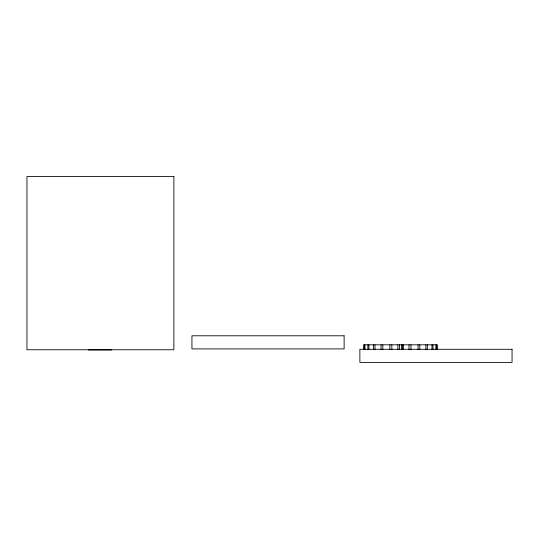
<?xml version="1.0" encoding="UTF-8"?>
<svg xmlns="http://www.w3.org/2000/svg" width="539" height="539" viewBox="0 0 539 539"><rect width="100%" height="100%" fill="white"/><g stroke="black" fill="none" stroke-linecap="round" stroke-linejoin="round"><path stroke-width="0.81" d="M88.228 349.939L111.842 349.939M437.425 349.764L437.425 344.812L363.434 344.812L363.434 349.764M436.428 344.812L436.428 349.764M435.903 344.812L435.903 349.764M432.979 344.812L432.979 349.764M431.961 344.812L431.961 349.764M427.312 344.812L427.312 349.764M425.871 344.812L425.871 349.764M419.807 344.812L419.807 349.764M418.048 344.812L418.048 349.764M410.987 344.812L410.987 349.764M409.02 344.812L409.02 349.764M403.004 344.812L403.004 349.764M402.943 344.812L402.943 349.764M401.447 344.812L401.447 349.764M399.412 344.812L399.412 349.764M397.856 344.812L397.917 349.764M391.84 344.812L391.84 349.764M389.872 344.812L389.872 349.764M382.818 344.812L382.818 349.764M381.053 344.812L381.053 349.764M374.989 344.812L374.989 349.764M373.554 344.812L373.554 349.764M368.898 344.812L368.898 349.764M367.881 344.812L367.881 349.764M364.957 344.812L364.957 349.764M364.431 344.812L364.431 349.764M173.881 176.597L26.95 176.597L26.95 349.764L173.881 349.764L173.881 176.597M344.125 335.79L191.945 335.79L191.945 348.908L344.125 348.908L344.125 335.79M512.05 349.285L359.87 349.285L359.87 362.403L512.05 362.403L512.05 349.285"/></g></svg>
